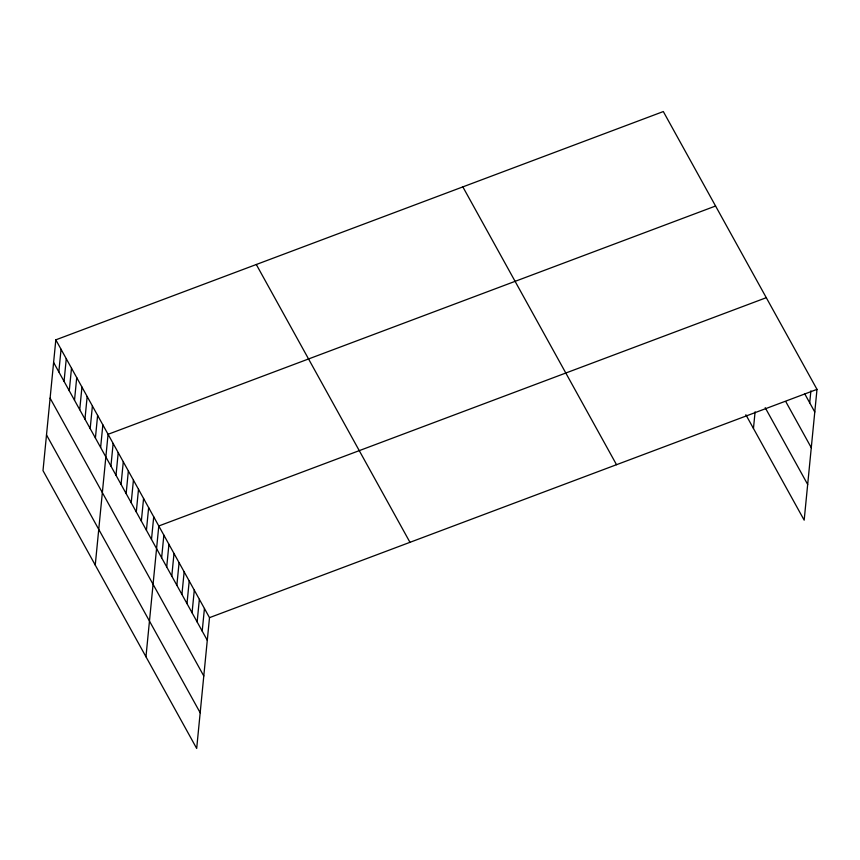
<?xml version="1.0" encoding="UTF-8"?>
<svg xmlns="http://www.w3.org/2000/svg" width="860" height="860" viewBox="0 0 860 860"><rect width="100%" height="100%" fill="white"/><g stroke="black" fill="none" stroke-linecap="round" stroke-linejoin="round"><path stroke-width="1.29" d="M55.825 339.84L43 470.635L196.682 748.447L209.507 617.652L55.825 339.84L663.318 111.553L817 389.365L804.175 520.16L745.856 414.735M58.835 371.918L61.049 349.278M64.059 381.356L66.274 358.727M69.284 390.805L71.498 368.177M74.508 400.255L76.723 377.615M79.733 409.693L81.947 387.065M84.957 419.142L87.172 396.514M90.182 428.592L92.396 405.952M95.406 438.03L97.621 415.401M100.631 447.479L102.845 424.851M95.245 565.084L108.07 434.3L715.574 206.013M110.929 466.098L113.144 443.459M116.003 475.257L118.218 452.629M121.067 484.427L123.292 461.798M126.141 493.597L128.355 470.968M131.214 502.767L133.429 480.138M136.288 511.937L138.503 489.297M141.352 521.106L143.577 498.467M146.426 530.265L148.64 507.637M151.5 539.435L153.714 516.806M145.963 656.771L158.788 525.976L766.282 297.689M161.637 557.774L163.862 535.146M166.711 566.944L168.925 544.305M171.785 576.114L174 553.475M176.859 585.273L179.073 562.644M181.922 594.443L184.148 571.814M186.996 603.612L189.211 580.984M192.07 612.782L194.285 590.154M197.144 621.952L199.359 599.312M202.207 631.111L204.433 608.482M753.457 428.484L755.091 411.822M809.712 402.835L810.883 390.848M209.507 617.652L817 389.365M804.637 393.665L814.786 412.004M785.922 401.856L811.281 447.694M765.207 407.683L807.68 484.47M462.852 186.889L616.523 464.701M256.301 264.504L409.973 542.316M53.61 362.469L207.281 640.281M50.106 398.159L203.788 675.981M46.504 434.934L200.176 712.757"/></g></svg>
